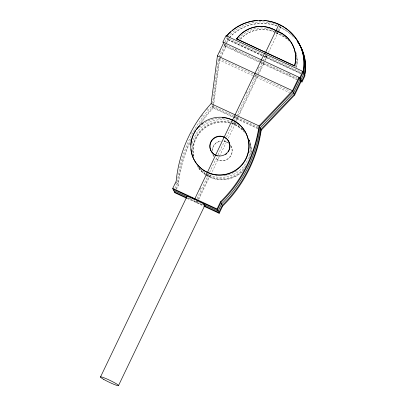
<?xml version="1.0" encoding="UTF-8"?>
<svg xmlns="http://www.w3.org/2000/svg" width="406" height="406" viewBox="0 0 406 406"><rect width="100%" height="100%" fill="white"/><g stroke="black" fill="none" stroke-linecap="round" stroke-linejoin="round"><path stroke-width="0.3" stroke-dasharray="2.03 1.52" d="M212.5 103.327L218.474 58.048L253.75 74.41M199.468 124.312A133.285 131.58 -26.2 0 1 212.876 107.28L219.184 59.489L219.991 57.809M219.646 52.689L220.453 51.009M225.02 42.082L227.04 37.87L262.626 54.374M219.012 56.931L224.919 44.604M225.477 44.046L224.721 45.624L260.337 62.138M225.731 43.518L227.746 39.306A44.173 43.604 -26.2 0 1 228.938 37.941M297.08 79.738L225.076 46.34L226.589 43.183M226.842 42.66L228.101 40.027L226.568 36.91M220.26 57.246L225.624 46.04M220.341 58.525L219.539 60.205L213.231 107.996A133.285 131.58 -26.2 0 0 201.173 123.033M220.61 57.967L225.98 46.761L224.447 43.645M175.468 184.141L176.265 182.477M174.844 188.354L177.239 183.36A133.285 131.58 -26.2 0 1 212.165 105.839L233.293 115.639M176.087 188.683L177.945 184.796A133.285 131.58 -26.2 0 1 190.8 139.441M176.437 189.399L178.3 185.517A133.285 131.58 -26.2 0 1 190.368 141.785M199.879 189.739L200.696 188.034M206.426 176.077L207.243 174.367M234.404 117.679L235.434 115.522L237.205 119.12M246.056 93.355L246.873 91.649M253.141 78.576L253.958 76.871M257.734 68.984L258.541 67.305M197.042 198.58L209.313 172.961M209.587 172.393L217.763 155.331M218.032 154.762L225.391 139.41M226.482 137.132L233.567 122.348L234.769 124.789L227.923 139.075M234.079 121.272L236.145 116.964M236.688 115.827L256.029 75.465M256.562 74.344L262.469 62.022L263.53 64.178M262.971 60.966L265.925 54.805M289.29 41.224A29.151 28.78 -26.2 0 0 277.511 33.835L276.73 32.252L279.759 25.938A44.173 43.604 -26.2 0 1 281.378 26.73M198.295 198.879L209.207 176.108M234.272 123.784L235.561 121.095M235.82 120.552L237.398 117.263M238.489 114.989L257.272 75.785M258.348 73.542L264.438 60.829M264.692 60.301L267.067 55.338M268.432 52.491L278.45 31.582M278.699 31.059L280.465 27.375A44.173 43.604 -26.2 0 0 278.81 26.649M266.275 57.287L267.138 55.485L265.433 54.693M198.377 200.168L197.011 203.015L195.951 200.858M198.651 199.595L209.557 176.823M219.123 156.868L211.069 174.255M219.392 156.3L227.654 139.644M234.627 124.505L235.399 122.886M235.658 122.348L238.023 117.415M238.297 116.847L264.286 62.6M265.296 60.494L266.554 57.86L265.022 54.749M210.795 174.829L209.699 177.112L208.496 174.666M265.494 55.703L301.653 72.476M227.746 39.306L262.185 55.282M264.479 56.343L301.216 73.379M262.256 55.424L227.817 39.453A44.173 43.604 -26.2 0 1 229.009 38.083M262.829 55.688L300.709 73.258M228.101 40.027L300.993 73.831M259.627 60.702L224.016 44.183L225.076 46.34M260.195 60.966L297.162 78.109M260.906 62.402L297.299 79.282M254.318 74.674L290.163 91.299M252.537 75.511L219.539 60.205L218.474 58.048M253.105 75.775L289.519 92.664M233.861 115.903L259.551 127.819M212.876 107.28L232.856 116.547M233.43 116.811L257.977 128.194M257.759 128.651L213.231 107.996L211.693 104.885M189.698 197.955L202.203 203.756M186.993 197.813L203.477 205.456M187.349 198.529L203.264 205.913M279.759 25.938L280.536 27.517A44.173 43.604 -26.2 0 1 291.934 35.221M288.691 73.44L290.224 76.556M255.557 74.506L257.089 77.622M235.302 48.684L236.84 51.795M249.654 141.06L249.157 140.05A29.151 28.78 -26.2 0 1 249.583 157.99M231.547 147.251L231.689 147.54M176.529 181.918L178.3 185.517M202.848 204.842A10.054 1 25.6 0 1 187.689 197.402M227.827 36.956A44.173 43.604 -26.2 0 1 277.547 24.989M238.901 38.519A29.151 28.78 -26.2 0 1 276.207 31.937M296.39 57.667A29.151 28.78 -26.2 0 1 295.477 66.741M276.73 32.252A29.151 28.78 -26.2 0 1 285.337 36.799M190.734 133.879A133.285 131.58 -26.2 0 1 191.571 132.285M201.493 116.492A133.285 131.58 -26.2 0 1 203.299 114.081M206.684 109.838A133.285 131.58 -26.2 0 1 207.847 108.458M236.779 170.687A29.151 28.78 -26.2 0 1 231.192 173.717M230.014 174.174A29.151 28.78 -26.2 0 1 226.35 175.235M225.726 175.362A29.151 28.78 -26.2 0 1 222.589 175.808M216.88 175.752A29.151 28.78 -26.2 0 1 215.627 175.59M199.498 127.144A29.151 28.78 -26.2 0 1 223.767 118.385M249.715 143.475A29.151 28.78 -26.2 0 1 234.501 173.941A29.151 28.78 -26.2 0 1 200.731 169.373M191.997 150.428A29.151 28.78 -26.2 0 1 230.638 121.181M231.237 121.389A29.151 28.78 -26.2 0 1 239.931 126.388M229.349 37.494A44.173 43.604 -26.2 0 1 278.252 26.426M240.489 39.174A29.151 28.78 -26.2 0 1 277.511 33.835L280.536 27.517A44.173 43.604 -26.2 0 0 278.881 26.796M229.42 37.636A44.173 43.604 -26.2 0 1 278.323 26.568M240.418 39.032A29.151 28.78 -26.2 0 1 277.44 33.688A29.151 28.78 -26.2 0 1 287.91 39.803M296.395 54.287A29.151 28.78 -26.2 0 1 296.334 67.584M280.465 27.375A44.173 43.604 -26.2 0 1 291.863 35.073M292.295 35.489A44.173 43.604 -26.2 0 1 293.147 36.332M295.812 52.085A29.151 28.78 -26.2 0 1 296.405 67.731M292.366 35.632A44.173 43.604 -26.2 0 1 294.452 37.783M249.512 140.77A29.151 28.78 -26.2 0 1 250.969 153.788M243.783 169.662A29.151 28.78 -26.2 0 1 206.243 175.011M205.71 174.666A29.151 28.78 -26.2 0 1 198.118 167.236M193.52 156.315A29.151 28.78 -26.2 0 1 231.095 123.14M231.699 123.338A29.151 28.78 -26.2 0 1 243.717 131.153M245.767 165.958A29.151 28.78 -26.2 0 1 205.888 174.296M205.355 173.951A29.151 28.78 -26.2 0 1 198.128 167.023M193.165 155.594A29.151 28.78 -26.2 0 1 231.344 122.617M231.943 122.825A29.151 28.78 -26.2 0 1 242.037 129.078M242.489 129.519A29.151 28.78 -26.2 0 1 243.783 130.905M230.786 145.668A10.054 9.922 -26.2 0 1 215.718 158.579M213.683 156.234A10.054 9.922 -26.2 0 1 212.967 154.843M212.211 151.311A10.054 9.922 -26.2 0 1 221.453 141.039M224.066 141.151A10.054 9.922 -26.2 0 1 228.751 143.323M249.208 139.892A29.151 28.78 -26.2 0 1 251.111 154.077M242.149 171.774A29.151 28.78 -26.2 0 1 205.852 174.956M205.329 174.6A29.151 28.78 -26.2 0 1 198.62 168.028M198.26 167.521A29.151 28.78 -26.2 0 1 197.24 165.947M193.662 156.604A29.151 28.78 -26.2 0 1 209.907 124.946A29.151 28.78 -26.2 0 1 244.686 132.392M230.907 145.83A10.054 9.922 -26.2 0 1 215.576 158.289M213.825 156.376A10.054 9.922 -26.2 0 1 212.825 154.559M212.099 149.976A10.054 9.922 -26.2 0 1 221.311 140.755M223.924 140.867A10.054 9.922 -26.2 0 1 228.608 143.039"/><path stroke-width="0.61" d="M186.78 198.265L174.844 192.733L172.717 188.42L176.179 181.203A133.285 131.58 -26.2 0 1 211.105 103.682L217.413 55.896L223.858 42.447M223.305 42.747L222.95 42.026L225.975 35.713L302.886 71.385L305.013 75.699L301.988 82.012L301.079 81.591L298.958 77.277L292.513 90.726L259.058 125.926A133.285 131.58 -26.2 0 1 220.514 201.767L217.058 208.983L219.179 213.292L222.64 206.075A133.285 131.58 -26.2 0 0 261.185 130.24L294.639 95.04L301.079 81.591M100.46 377.078L186.902 196.661A10.054 1 25.6 0 1 196.428 199.98A10.054 1 25.6 0 1 204.873 205.284M232.359 119.902L194.885 198.701L195.24 199.417M264.433 53.546L232.501 120.191A29.151 28.78 -26.2 0 1 236.683 169.789A29.151 28.78 -26.2 0 1 191.033 149.515M264.93 53.673L278.978 24.355A44.173 43.604 -26.2 0 1 303.17 71.958L302.023 71.426M118.557 385.472L205 205.05M301.988 82.012L299.861 77.698L302.886 71.385M265.651 52.465L236.627 38.89L294.604 65.894L266.219 52.729M222.95 42.026L299.861 77.698M217.413 55.896L292.513 90.726L294.639 95.04M211.105 103.682L259.058 125.926L261.185 130.24M172.717 188.42L217.058 208.983M173.073 189.135L217.408 209.699L220.869 202.482A133.285 131.58 -26.2 0 0 259.414 126.647L292.868 91.441L299.313 77.998L300.217 78.419L303.241 72.101A44.173 43.604 -26.2 0 0 279.049 24.497L278.978 24.355A44.173 43.604 -26.2 0 0 226.259 36.291M173.783 190.576L186.856 196.636M203.34 204.284L218.118 211.135L221.575 203.919A133.285 131.58 -26.2 0 0 260.124 128.083L293.579 92.883L300.019 79.434L300.922 79.855L303.952 73.542A44.173 43.604 -26.2 0 0 297.025 40.422M174.489 192.013L186.425 197.549M204.614 205.984L218.824 212.577L222.285 205.36A133.285 131.58 -26.2 0 0 260.83 129.519L294.284 94.319L300.729 80.875L301.633 81.291L304.657 74.978A44.173 43.604 -26.2 0 0 298.73 43.351M203.832 206.177L219.179 213.292M220.514 201.767L222.64 206.075M226.721 35.972A44.173 43.604 -26.2 0 1 230.968 31.663M232.359 30.486A44.173 43.604 -26.2 0 1 241.57 24.69M242.118 24.436A44.173 43.604 -26.2 0 1 257.308 20.564M259.124 20.467A44.173 43.604 -26.2 0 1 261.54 20.452M263.956 20.574A44.173 43.604 -26.2 0 1 266.356 20.823M267.554 21A44.173 43.604 -26.2 0 1 269.335 21.32M269.924 21.447A44.173 43.604 -26.2 0 1 279.049 24.497M236.627 38.89A29.151 28.78 -26.2 0 1 275.953 30.668A29.151 28.78 -26.2 0 1 294.533 65.747M236.698 39.037A29.151 28.78 -26.2 0 1 276.024 30.815A29.151 28.78 -26.2 0 1 295.482 61.707M295.395 62.311A29.151 28.78 -26.2 0 1 294.604 65.894M190.932 145.12A29.151 28.78 -26.2 0 1 191.378 141.369M191.5 140.755A29.151 28.78 -26.2 0 1 193.728 134.183M194.007 133.62A29.151 28.78 -26.2 0 1 195.59 130.869M196.306 129.819A29.151 28.78 -26.2 0 1 199.595 125.972M201.488 124.261A29.151 28.78 -26.2 0 1 202.487 123.47M222.143 117.557A29.151 28.78 -26.2 0 1 225.284 117.933M225.903 118.044A29.151 28.78 -26.2 0 1 231.933 119.932M213.449 153.981A10.054 9.922 -26.2 0 1 211.81 140.654A10.054 9.922 -26.2 0 1 225.061 137.73A10.054 9.922 -26.2 0 1 229.014 150.55M228.781 151.012A10.054 9.922 -26.2 0 1 228.228 151.91M226.868 153.498A10.054 9.922 -26.2 0 1 225.645 154.498M216.616 155.762A10.054 9.922 -26.2 0 1 213.855 154.3M294.847 37.56A44.173 43.604 -26.2 0 1 295.598 38.494M297.735 41.859A44.173 43.604 -26.2 0 1 298.405 42.848M297.806 42.001A44.173 43.604 -26.2 0 1 304.728 75.12M103.611 379.326A10.054 1 25.6 0 0 118.43 385.7A10.054 1 25.6 0 0 106.484 378.798A10.054 1 25.6 0 0 103.611 379.326M217.992 155.863A10.054 9.922 -26.2 0 0 229.283 142.653A10.054 9.922 -26.2 0 0 212.206 139.674A10.054 9.922 -26.2 0 0 217.992 155.863M214.51 174.484A29.151 28.78 -26.2 0 0 247.244 136.172A29.151 28.78 -26.2 0 0 197.727 127.54A29.151 28.78 -26.2 0 0 214.51 174.484"/></g></svg>
